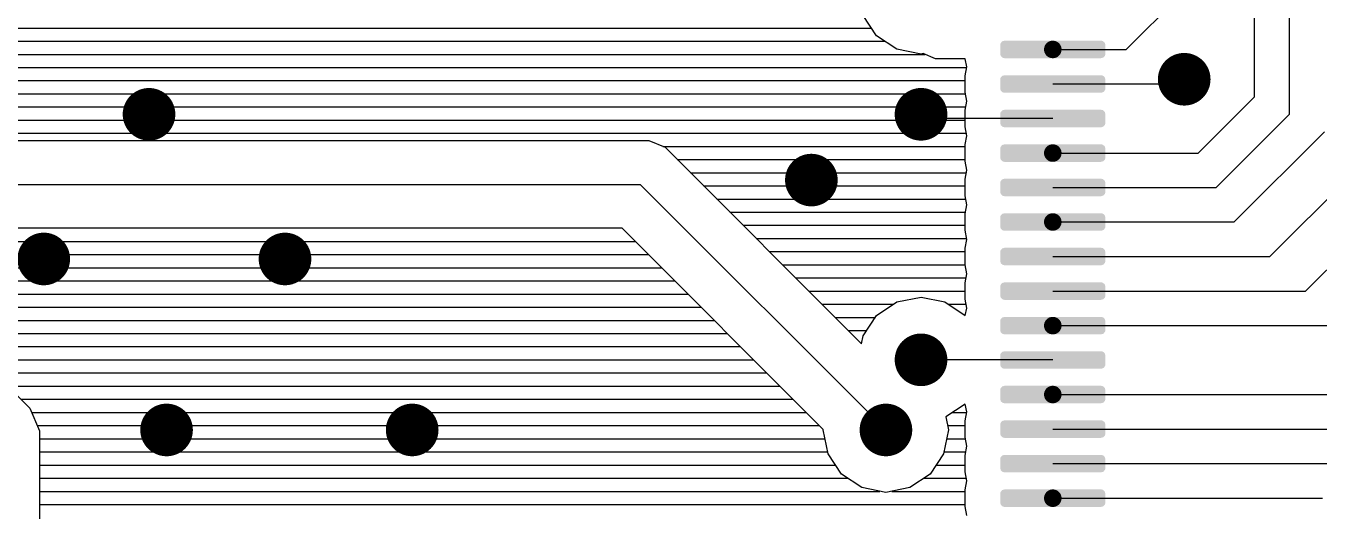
# Model space of a CAD drawing. Extents: x 295 to 953, y 10 to 290.
# Drawn here: x 776.16 to 817.35, y 149.67 to 165.14 of the extents above; entities that cross this region are included whole.
import ezdxf

# ---------------------------------------------------------------- set-up
doc = ezdxf.new("R2010")
doc.units = 0
doc.header["$LTSCALE"] = 5
doc.header["$MEASUREMENT"] = 0
doc.layers.get('0').update_dxf_attribs({"linetype": 'CONTINUOUS', "lineweight": 25})

msp = doc.modelspace()

# ---------------------------------------------------------------- linework, layer by layer
for p, q in [((815.289, 162.878), (815.289, 200.178)), ((816.406, 162.32), (816.406, 192.914)), ((811.204, 164.387), (814.171, 167.349)), ((803.258, 164.823), (802.828, 165.471)), ((764.108, 165.069), (803.09, 165.069)), ((803.906, 164.393), (803.258, 164.823)), ((764.142, 164.65), (803.515, 164.65)), ((804.672, 164.236), (803.906, 164.393)), ((808.868, 164.387), (811.204, 164.387)), ((764.142, 164.231), (804.789, 164.231)), ((804.744, 164.253), (804.672, 164.236)), ((805.135, 164.091), (804.744, 164.253)), ((806.08, 164.091), (805.135, 164.091)), ((806.13, 163.834), (806.08, 164.091)), ((764.086, 163.812), (806.124, 163.812)), ((806.074, 163.549), (806.13, 163.834)), ((806.074, 163.024), (806.074, 163.549)), ((764.142, 163.392), (806.074, 163.392)), ((808.868, 163.286), (812.897, 163.286)), ((812.897, 163.286), (813.054, 163.437)), ((764.131, 162.973), (806.08, 162.973)), ((806.13, 162.739), (806.074, 163.024)), ((806.074, 162.448), (806.13, 162.739)), ((813.495, 161.085), (815.289, 162.878)), ((764.119, 162.554), (806.091, 162.554)), ((804.806, 162.185), (804.672, 162.32)), ((806.074, 161.923), (806.074, 162.448)), ((814.071, 159.989), (816.406, 162.32)), ((764.142, 162.135), (806.074, 162.135)), ((808.868, 162.185), (804.806, 162.185)), ((806.13, 161.638), (806.074, 161.923)), ((764.097, 161.716), (806.113, 161.716)), ((765.835, 161.481), (796.005, 161.481)), ((796.005, 161.481), (796.519, 161.269)), ((806.074, 161.353), (806.13, 161.638)), ((814.646, 158.889), (817.524, 161.761)), ((796.452, 161.297), (806.074, 161.297)), ((796.519, 161.269), (802.777, 155.01)), ((806.074, 160.822), (806.074, 161.353)), ((808.868, 161.085), (813.495, 161.085)), ((815.78, 157.788), (819.2, 161.202)), ((796.91, 160.878), (806.074, 160.878)), ((806.13, 160.537), (806.074, 160.822)), ((816.92, 156.687), (820.877, 160.643)), ((797.329, 160.459), (806.113, 160.459)), ((806.074, 160.252), (806.13, 160.537)), ((806.074, 159.727), (806.074, 160.252)), ((766.114, 160.084), (795.731, 160.084)), ((795.731, 160.084), (803.554, 152.261)), ((797.748, 160.04), (806.074, 160.04)), ((808.868, 159.989), (814.071, 159.989)), ((798.167, 159.621), (806.091, 159.621)), ((806.13, 159.436), (806.074, 159.727)), ((806.074, 159.151), (806.13, 159.436)), ((798.586, 159.201), (806.08, 159.201)), ((806.074, 158.626), (806.074, 159.151)), ((795.15, 158.687), (766.69, 158.687)), ((801.559, 152.278), (795.15, 158.687)), ((799.005, 158.782), (806.074, 158.782)), ((806.13, 158.335), (806.074, 158.626)), ((808.868, 158.889), (814.646, 158.889)), ((766.271, 158.268), (795.569, 158.268)), ((799.424, 158.363), (806.124, 158.363)), ((806.074, 158.05), (806.13, 158.335)), ((765.852, 157.849), (795.988, 157.849)), ((799.844, 157.944), (806.074, 157.944)), ((806.074, 157.525), (806.074, 158.05)), ((808.868, 157.788), (815.78, 157.788)), ((764.119, 157.43), (796.407, 157.43)), ((800.263, 157.525), (806.074, 157.525)), ((806.13, 157.24), (806.074, 157.525)), ((764.125, 157.011), (796.826, 157.011)), ((800.682, 157.106), (806.102, 157.106)), ((806.074, 156.95), (806.13, 157.24)), ((806.074, 156.424), (806.074, 156.95)), ((764.142, 156.592), (797.245, 156.592)), ((801.101, 156.687), (806.074, 156.687)), ((808.868, 156.687), (816.92, 156.687)), ((764.091, 156.173), (797.664, 156.173)), ((767.232, 156.173), (785.114, 156.173)), ((801.52, 156.268), (803.8, 156.268)), ((803.258, 155.91), (803.906, 156.34)), ((803.906, 156.34), (804.672, 156.491)), ((804.672, 156.491), (805.432, 156.34)), ((805.432, 156.34), (806.08, 155.91)), ((805.538, 156.268), (806.102, 156.268)), ((806.13, 156.139), (806.074, 156.424)), ((806.08, 155.905), (806.13, 156.139)), ((773.261, 155.754), (798.083, 155.754)), ((801.939, 155.849), (803.219, 155.849)), ((802.828, 155.262), (803.258, 155.91)), ((806.08, 155.91), (806.08, 155.905)), ((773.904, 155.335), (798.502, 155.335)), ((802.358, 155.43), (802.939, 155.43)), ((808.868, 155.586), (818.055, 155.586)), ((774.323, 154.916), (798.922, 154.916)), ((802.777, 155.01), (802.828, 155.262)), ((774.742, 154.496), (799.341, 154.496)), ((804.677, 154.491), (804.672, 154.496)), ((808.868, 154.491), (804.677, 154.491)), ((775.161, 154.077), (799.76, 154.077)), ((775.58, 153.658), (800.179, 153.658)), ((775.742, 153.502), (776.29, 152.954)), ((776, 153.239), (800.598, 153.239)), ((808.868, 153.39), (820.866, 153.39)), ((776.29, 152.954), (776.592, 152.233)), ((776.346, 152.82), (801.017, 152.82)), ((806.08, 153.088), (805.465, 152.675)), ((805.677, 152.82), (806.124, 152.82)), ((806.074, 152.552), (806.13, 152.837)), ((806.13, 152.837), (806.08, 153.088)), ((776.519, 152.401), (801.436, 152.401)), ((805.465, 152.675), (805.543, 152.261)), ((805.515, 152.401), (806.074, 152.401)), ((806.074, 152.027), (806.074, 152.552)), ((776.592, 152.233), (776.592, 140.778)), ((801.559, 152.261), (801.559, 152.278)), ((801.71, 151.501), (801.559, 152.261)), ((805.543, 152.261), (805.392, 151.501)), ((806.13, 151.742), (806.074, 152.027)), ((808.868, 152.289), (819.731, 152.289)), ((776.592, 151.982), (801.615, 151.982)), ((805.487, 151.982), (806.08, 151.982)), ((806.074, 151.451), (806.13, 151.742)), ((776.592, 151.563), (801.699, 151.563)), ((802.14, 150.853), (801.71, 151.501)), ((805.392, 151.501), (804.962, 150.853)), ((805.404, 151.563), (806.096, 151.563)), ((806.074, 150.926), (806.074, 151.451)), ((808.868, 151.188), (818.597, 151.188)), ((776.592, 151.144), (801.945, 151.144)), ((802.788, 150.423), (802.14, 150.853)), ((804.962, 150.853), (804.314, 150.423)), ((805.158, 151.144), (806.074, 151.144)), ((806.13, 150.641), (806.074, 150.926)), ((776.592, 150.725), (802.33, 150.725)), ((803.554, 150.266), (802.788, 150.423)), ((804.314, 150.423), (803.554, 150.266)), ((804.772, 150.725), (806.113, 150.725)), ((806.074, 150.356), (806.13, 150.641)), ((806.074, 149.825), (806.074, 150.356)), ((776.592, 150.305), (803.358, 150.305)), ((803.744, 150.305), (806.074, 150.305)), ((808.868, 150.087), (817.457, 150.087)), ((776.592, 149.886), (806.074, 149.886)), ((806.13, 149.54), (806.074, 149.825))]:
    msp.add_line(p, q)
for points, const_width in [([(808.728, 164.387, 1), (809.008, 164.387, 1)], 0.279), ([(812.634, 163.437, 1), (813.473, 163.437, 1)], 0.838), ([(779.665, 162.32, 1), (780.503, 162.32, 1)], 0.838), ([(804.252, 162.32, 1), (805.091, 162.32, 1)], 0.838), ([(800.76, 160.224, 1), (801.598, 160.224, 1)], 0.838), ([(808.728, 161.085, 1), (809.008, 161.085, 1)], 0.279), ([(808.728, 158.889, 1), (809.008, 158.889, 1)], 0.279), ([(776.312, 157.71, 1), (777.151, 157.71, 1)], 0.838), ([(783.996, 157.71, 1), (784.834, 157.71, 1)], 0.838), ([(808.728, 155.586, 1), (809.008, 155.586, 1)], 0.279), ([(804.252, 154.496, 1), (805.091, 154.496, 1)], 0.838), ([(808.728, 153.39, 1), (809.008, 153.39, 1)], 0.279), ([(780.224, 152.261, 1), (781.062, 152.261, 1)], 0.838), ([(788.047, 152.261, 1), (788.885, 152.261, 1)], 0.838), ([(803.135, 152.261, 1), (803.973, 152.261, 1)], 0.838), ([(808.728, 150.087, 1), (809.008, 150.087, 1)], 0.279)]:
    msp.add_lwpolyline(points, format="xyb", close=True, dxfattribs=dict(const_width=const_width))
for points in [[(807.192, 164.527), (807.205, 164.586), (810.545, 164.527), (810.527, 164.586)], [(807.192, 164.247), (807.192, 164.527), (810.545, 164.247), (810.545, 164.527)], [(807.205, 164.586), (807.219, 164.602), (810.527, 164.586), (810.523, 164.602)], [(807.219, 164.602), (807.256, 164.645), (810.523, 164.602), (810.474, 164.645)], [(807.256, 164.645), (807.287, 164.654), (810.474, 164.645), (810.464, 164.654)], [(807.287, 164.654), (807.331, 164.667), (810.464, 164.654), (810.405, 164.667)], [(807.209, 164.189), (807.192, 164.247), (810.531, 164.189), (810.545, 164.247)], [(807.214, 164.172), (807.209, 164.189), (810.517, 164.172), (810.531, 164.189)], [(807.262, 164.13), (807.214, 164.172), (810.48, 164.13), (810.517, 164.172)], [(807.272, 164.121), (807.262, 164.13), (810.45, 164.121), (810.48, 164.13)], [(807.331, 164.108), (807.272, 164.121), (810.405, 164.108), (810.45, 164.121)], [(807.219, 163.501), (807.256, 163.544), (810.523, 163.501), (810.474, 163.544)], [(807.256, 163.544), (807.287, 163.553), (810.474, 163.544), (810.464, 163.553)], [(807.287, 163.553), (807.331, 163.566), (810.464, 163.553), (810.405, 163.566)], [(807.192, 163.426), (807.205, 163.485), (810.545, 163.426), (810.527, 163.485)], [(807.192, 163.147), (807.192, 163.426), (810.545, 163.147), (810.545, 163.426)], [(807.209, 163.088), (807.192, 163.147), (810.531, 163.088), (810.545, 163.147)], [(807.205, 163.485), (807.219, 163.501), (810.527, 163.485), (810.523, 163.501)], [(807.214, 163.072), (807.209, 163.088), (810.517, 163.072), (810.531, 163.088)], [(807.262, 163.029), (807.214, 163.072), (810.48, 163.029), (810.517, 163.072)], [(807.272, 163.02), (807.262, 163.029), (810.45, 163.02), (810.48, 163.029)], [(807.331, 163.007), (807.272, 163.02), (810.405, 163.007), (810.45, 163.02)], [(807.192, 162.325), (807.205, 162.384), (810.545, 162.325), (810.527, 162.384)], [(807.192, 162.046), (807.192, 162.325), (810.545, 162.046), (810.545, 162.325)], [(807.205, 162.384), (807.219, 162.4), (810.527, 162.384), (810.523, 162.4)], [(807.219, 162.4), (807.256, 162.443), (810.523, 162.4), (810.474, 162.443)], [(807.256, 162.443), (807.287, 162.452), (810.474, 162.443), (810.464, 162.452)], [(807.287, 162.452), (807.331, 162.465), (810.464, 162.452), (810.405, 162.465)], [(807.209, 161.987), (807.192, 162.046), (810.531, 161.987), (810.545, 162.046)], [(807.214, 161.971), (807.209, 161.987), (810.517, 161.971), (810.531, 161.987)], [(807.262, 161.928), (807.214, 161.971), (810.48, 161.928), (810.517, 161.971)], [(807.272, 161.919), (807.262, 161.928), (810.45, 161.919), (810.48, 161.928)], [(807.331, 161.906), (807.272, 161.919), (810.405, 161.906), (810.45, 161.919)], [(807.192, 161.224), (807.205, 161.283), (810.545, 161.224), (810.527, 161.283)], [(807.192, 160.945), (807.192, 161.224), (810.545, 160.945), (810.545, 161.224)], [(807.205, 161.283), (807.219, 161.299), (810.527, 161.283), (810.523, 161.299)], [(807.219, 161.299), (807.256, 161.342), (810.523, 161.299), (810.474, 161.342)], [(807.256, 161.342), (807.287, 161.351), (810.474, 161.342), (810.464, 161.351)], [(807.287, 161.351), (807.331, 161.364), (810.464, 161.351), (810.405, 161.364)], [(807.209, 160.886), (807.192, 160.945), (810.531, 160.886), (810.545, 160.945)], [(807.214, 160.87), (807.209, 160.886), (810.517, 160.87), (810.531, 160.886)], [(807.262, 160.827), (807.214, 160.87), (810.48, 160.827), (810.517, 160.87)], [(807.272, 160.818), (807.262, 160.827), (810.45, 160.818), (810.48, 160.827)], [(807.331, 160.805), (807.272, 160.818), (810.405, 160.805), (810.45, 160.818)], [(807.219, 160.204), (807.256, 160.247), (810.523, 160.204), (810.474, 160.247)], [(807.256, 160.247), (807.287, 160.256), (810.474, 160.247), (810.464, 160.256)], [(807.287, 160.256), (807.331, 160.269), (810.464, 160.256), (810.405, 160.269)], [(807.192, 160.129), (807.205, 160.188), (810.545, 160.129), (810.527, 160.188)], [(807.192, 159.85), (807.192, 160.129), (810.545, 159.85), (810.545, 160.129)], [(807.209, 159.791), (807.192, 159.85), (810.531, 159.791), (810.545, 159.85)], [(807.205, 160.188), (807.219, 160.204), (810.527, 160.188), (810.523, 160.204)], [(807.214, 159.775), (807.209, 159.791), (810.517, 159.775), (810.531, 159.791)], [(807.262, 159.732), (807.214, 159.775), (810.48, 159.732), (810.517, 159.775)], [(807.272, 159.723), (807.262, 159.732), (810.45, 159.723), (810.48, 159.732)], [(807.331, 159.71), (807.272, 159.723), (810.405, 159.71), (810.45, 159.723)], [(807.192, 159.028), (807.205, 159.087), (810.545, 159.028), (810.527, 159.087)], [(807.192, 158.749), (807.192, 159.028), (810.545, 158.749), (810.545, 159.028)], [(807.205, 159.087), (807.219, 159.103), (810.527, 159.087), (810.523, 159.103)], [(807.219, 159.103), (807.256, 159.146), (810.523, 159.103), (810.474, 159.146)], [(807.256, 159.146), (807.287, 159.155), (810.474, 159.146), (810.464, 159.155)], [(807.287, 159.155), (807.331, 159.168), (810.464, 159.155), (810.405, 159.168)], [(807.209, 158.69), (807.192, 158.749), (810.531, 158.69), (810.545, 158.749)], [(807.214, 158.674), (807.209, 158.69), (810.517, 158.674), (810.531, 158.69)], [(807.262, 158.631), (807.214, 158.674), (810.48, 158.631), (810.517, 158.674)], [(807.272, 158.622), (807.262, 158.631), (810.45, 158.622), (810.48, 158.631)], [(807.331, 158.609), (807.272, 158.622), (810.405, 158.609), (810.45, 158.622)], [(807.192, 157.927), (807.205, 157.986), (810.545, 157.927), (810.527, 157.986)], [(807.192, 157.648), (807.192, 157.927), (810.545, 157.648), (810.545, 157.927)], [(807.205, 157.986), (807.219, 158.003), (810.527, 157.986), (810.523, 158.003)], [(807.219, 158.003), (807.256, 158.045), (810.523, 158.003), (810.474, 158.045)], [(807.256, 158.045), (807.287, 158.054), (810.474, 158.045), (810.464, 158.054)], [(807.287, 158.054), (807.331, 158.067), (810.464, 158.054), (810.405, 158.067)], [(807.209, 157.589), (807.192, 157.648), (810.531, 157.589), (810.545, 157.648)], [(807.214, 157.573), (807.209, 157.589), (810.517, 157.573), (810.531, 157.589)], [(807.262, 157.53), (807.214, 157.573), (810.48, 157.53), (810.517, 157.573)], [(807.272, 157.521), (807.262, 157.53), (810.45, 157.521), (810.48, 157.53)], [(807.331, 157.508), (807.272, 157.521), (810.405, 157.508), (810.45, 157.521)], [(807.219, 156.902), (807.256, 156.944), (810.523, 156.902), (810.474, 156.944)], [(807.256, 156.944), (807.287, 156.953), (810.474, 156.944), (810.464, 156.953)], [(807.287, 156.953), (807.331, 156.966), (810.464, 156.953), (810.405, 156.966)], [(807.192, 156.827), (807.205, 156.886), (810.545, 156.827), (810.527, 156.886)], [(807.192, 156.547), (807.192, 156.827), (810.545, 156.547), (810.545, 156.827)], [(807.209, 156.488), (807.192, 156.547), (810.531, 156.488), (810.545, 156.547)], [(807.205, 156.886), (807.219, 156.902), (810.527, 156.886), (810.523, 156.902)], [(807.214, 156.472), (807.209, 156.488), (810.517, 156.472), (810.531, 156.488)], [(807.262, 156.429), (807.214, 156.472), (810.48, 156.429), (810.517, 156.472)], [(807.272, 156.421), (807.262, 156.429), (810.45, 156.421), (810.48, 156.429)], [(807.331, 156.407), (807.272, 156.421), (810.405, 156.407), (810.45, 156.421)], [(807.192, 155.726), (807.205, 155.785), (810.545, 155.726), (810.527, 155.785)], [(807.192, 155.446), (807.192, 155.726), (810.545, 155.446), (810.545, 155.726)], [(807.205, 155.785), (807.219, 155.801), (810.527, 155.785), (810.523, 155.801)], [(807.219, 155.801), (807.256, 155.844), (810.523, 155.801), (810.474, 155.844)], [(807.256, 155.844), (807.287, 155.852), (810.474, 155.844), (810.464, 155.852)], [(807.287, 155.852), (807.331, 155.865), (810.464, 155.852), (810.405, 155.865)], [(807.209, 155.387), (807.192, 155.446), (810.531, 155.387), (810.545, 155.446)], [(807.214, 155.371), (807.209, 155.387), (810.517, 155.371), (810.531, 155.387)], [(807.262, 155.329), (807.214, 155.371), (810.48, 155.329), (810.517, 155.371)], [(807.272, 155.32), (807.262, 155.329), (810.45, 155.32), (810.48, 155.329)], [(807.331, 155.307), (807.272, 155.32), (810.405, 155.307), (810.45, 155.32)], [(807.192, 154.631), (807.205, 154.689), (810.545, 154.631), (810.527, 154.689)], [(807.192, 154.351), (807.192, 154.631), (810.545, 154.351), (810.545, 154.631)], [(807.205, 154.689), (807.219, 154.706), (810.527, 154.689), (810.523, 154.706)], [(807.219, 154.706), (807.256, 154.748), (810.523, 154.706), (810.474, 154.748)], [(807.256, 154.748), (807.287, 154.757), (810.474, 154.748), (810.464, 154.757)], [(807.287, 154.757), (807.331, 154.77), (810.464, 154.757), (810.405, 154.77)], [(807.209, 154.292), (807.192, 154.351), (810.531, 154.292), (810.545, 154.351)], [(807.214, 154.276), (807.209, 154.292), (810.517, 154.276), (810.531, 154.292)], [(807.262, 154.233), (807.214, 154.276), (810.48, 154.233), (810.517, 154.276)], [(807.272, 154.224), (807.262, 154.233), (810.45, 154.224), (810.48, 154.233)], [(807.331, 154.211), (807.272, 154.224), (810.405, 154.211), (810.45, 154.224)], [(807.219, 153.605), (807.256, 153.647), (810.523, 153.605), (810.474, 153.647)], [(807.256, 153.647), (807.287, 153.656), (810.474, 153.647), (810.464, 153.656)], [(807.287, 153.656), (807.331, 153.669), (810.464, 153.656), (810.405, 153.669)], [(807.192, 153.53), (807.205, 153.589), (810.545, 153.53), (810.527, 153.589)], [(807.192, 153.25), (807.192, 153.53), (810.545, 153.25), (810.545, 153.53)], [(807.209, 153.191), (807.192, 153.25), (810.531, 153.191), (810.545, 153.25)], [(807.205, 153.589), (807.219, 153.605), (810.527, 153.589), (810.523, 153.605)], [(807.214, 153.175), (807.209, 153.191), (810.517, 153.175), (810.531, 153.191)], [(807.262, 153.132), (807.214, 153.175), (810.48, 153.132), (810.517, 153.175)], [(807.272, 153.124), (807.262, 153.132), (810.45, 153.124), (810.48, 153.132)], [(807.331, 153.111), (807.272, 153.124), (810.405, 153.111), (810.45, 153.124)], [(807.192, 152.429), (807.205, 152.488), (810.545, 152.429), (810.527, 152.488)], [(807.192, 152.149), (807.192, 152.429), (810.545, 152.149), (810.545, 152.429)], [(807.205, 152.488), (807.219, 152.504), (810.527, 152.488), (810.523, 152.504)], [(807.219, 152.504), (807.256, 152.547), (810.523, 152.504), (810.474, 152.547)], [(807.256, 152.547), (807.287, 152.555), (810.474, 152.547), (810.464, 152.555)], [(807.287, 152.555), (807.331, 152.569), (810.464, 152.555), (810.405, 152.569)], [(807.209, 152.09), (807.192, 152.149), (810.531, 152.09), (810.545, 152.149)], [(807.214, 152.074), (807.209, 152.09), (810.517, 152.074), (810.531, 152.09)], [(807.262, 152.032), (807.214, 152.074), (810.48, 152.032), (810.517, 152.074)], [(807.272, 152.023), (807.262, 152.032), (810.45, 152.023), (810.48, 152.032)], [(807.331, 152.01), (807.272, 152.023), (810.405, 152.01), (810.45, 152.023)], [(807.192, 151.328), (807.205, 151.387), (810.545, 151.328), (810.527, 151.387)], [(807.192, 151.049), (807.192, 151.328), (810.545, 151.049), (810.545, 151.328)], [(807.205, 151.387), (807.219, 151.403), (810.527, 151.387), (810.523, 151.403)], [(807.219, 151.403), (807.256, 151.446), (810.523, 151.403), (810.474, 151.446)], [(807.256, 151.446), (807.287, 151.455), (810.474, 151.446), (810.464, 151.455)], [(807.287, 151.455), (807.331, 151.468), (810.464, 151.455), (810.405, 151.468)], [(807.209, 150.99), (807.192, 151.049), (810.531, 150.99), (810.545, 151.049)], [(807.214, 150.974), (807.209, 150.99), (810.517, 150.974), (810.531, 150.99)], [(807.262, 150.931), (807.214, 150.974), (810.48, 150.931), (810.517, 150.974)], [(807.272, 150.922), (807.262, 150.931), (810.45, 150.922), (810.48, 150.931)], [(807.331, 150.909), (807.272, 150.922), (810.405, 150.909), (810.45, 150.922)], [(807.219, 150.302), (807.256, 150.345), (810.523, 150.302), (810.474, 150.345)], [(807.256, 150.345), (807.287, 150.354), (810.474, 150.345), (810.464, 150.354)], [(807.287, 150.354), (807.331, 150.367), (810.464, 150.354), (810.405, 150.367)], [(807.192, 150.227), (807.205, 150.286), (810.545, 150.227), (810.527, 150.286)], [(807.192, 149.948), (807.192, 150.227), (810.545, 149.948), (810.545, 150.227)], [(807.209, 149.889), (807.192, 149.948), (810.531, 149.889), (810.545, 149.948)], [(807.205, 150.286), (807.219, 150.302), (810.527, 150.286), (810.523, 150.302)], [(807.214, 149.873), (807.209, 149.889), (810.517, 149.873), (810.531, 149.889)], [(807.262, 149.83), (807.214, 149.873), (810.48, 149.83), (810.517, 149.873)], [(807.272, 149.821), (807.262, 149.83), (810.45, 149.821), (810.48, 149.83)], [(807.331, 149.808), (807.272, 149.821), (810.405, 149.808), (810.45, 149.821)]]:
    msp.add_solid(points)

doc.saveas('drawing.dxf')
